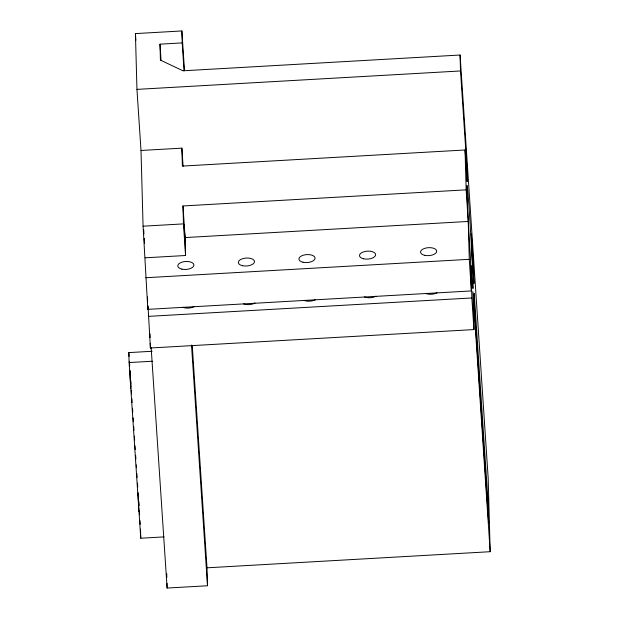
<?xml version="1.0" encoding="UTF-8"?>
<svg xmlns="http://www.w3.org/2000/svg" width="619" height="619" viewBox="0 0 619 619"><rect width="100%" height="100%" fill="white"/><g stroke="black" fill="none" stroke-linecap="round" stroke-linejoin="round"><path stroke-width="0.93" d="M129.905 370.882L130.292 379.958M139.12 510.969L139.113 511.511L138.996 510.799M148.011 305.879L150.394 347.994L473.945 329.579L471.848 297.956L470.958 265.505L471.198 269.072A51.377 0.859 86.7 0 0 472.104 259.624A51.377 0.859 86.7 0 0 467.144 185.669A51.377 0.859 86.7 0 0 470.432 257.628L471.384 290.93L147.825 309.353L143.082 226.19L141.008 150.471L136.954 89.384L135.429 33.596L181.87 30.95L184.493 70.45M151.129 347.329L167.115 588.05L207.504 585.752L207.009 567.816L490.178 551.699L488.167 477.976L460.072 55.021L182.961 70.798L160.422 60.113L159.988 44.166L182.195 42.904L181.87 30.95M136.954 89.384L460.505 70.961L460.072 55.021M141.008 150.471L181.878 148.15L183.092 166.349M460.505 70.961L466.664 163.671L467.159 181.607L465.055 149.984L182.373 166.078L181.878 148.15M145.186 257.806L185.568 255.508L183.464 223.892L182.976 205.957L466.146 189.84L465.055 149.984M143.082 226.19L183.464 223.892M185.568 255.508L185.073 237.572L468.243 221.455L466.146 189.84M145.728 277.73L469.279 259.315L468.243 221.455M148.297 316.379L471.848 297.956M164.058 536.897L140.761 538.221L129.092 362.556L128.822 352.598L152.119 351.275M129.092 362.556L152.39 361.233M129.951 370.92L130.245 374.418M130.903 388.5L130.609 385.003M144.56 243.569L144.204 238.725M138.292 495.765L138.076 493.838L138.331 500.554M184.346 227.73L184.052 224.287L185.058 241.905L184.485 229.75M138.772 507.905L138.896 509.584M490.178 551.699L472.916 291.719L473.945 329.579M469.279 259.315L471.384 290.93M182.195 42.904L184.052 70.845M182.976 205.957L185.073 237.572M192.238 345.394L207.009 567.816M191.511 345.031L207.504 585.752M159.988 44.166L161.072 60.546M135.429 33.596L135.878 40.336M128.822 352.598L129.077 356.436M129.394 361.233L129.711 366.038M130.029 370.835L130.284 374.673M130.671 380.437L130.926 384.275M131.305 390.032L131.561 393.87M131.878 398.675L132.133 402.512M132.52 408.269L132.775 412.115M133.155 417.871L133.41 421.709M133.727 426.506L133.983 430.352M134.369 436.109L134.625 439.947M135.004 445.711L135.259 449.549M135.638 455.305L135.894 459.143M136.281 464.908L136.474 467.786M136.853 473.543L137.108 477.381M137.488 483.145L137.743 486.983M138.13 492.739L138.316 495.626M138.702 501.382L138.958 505.22M139.337 510.985L139.592 514.822M139.979 520.579L140.234 524.417M138.633 505.87L138.408 502.071M130.338 380.724L130.47 382.975M138.687 501.738L138.935 506.28M143.933 234.16L143.724 229.928M130.648 381.018L130.918 386.852M144.482 238.849L144.552 240.187M166.728 573.651L166.828 577.488M166.983 583.253L167.115 588.05M150.007 333.765L150.108 337.556M150.262 343.251L150.394 347.994M147.492 296.988L147.624 301.739M147.748 306.498L147.825 309.353M140.513 529.168L140.761 538.221M436.983 292.787A8.093 3.985 -3.8 0 1 425.555 293.437M375.919 296.261A8.093 3.985 -3.8 0 1 364.498 296.911M315.342 299.712A8.093 3.985 -3.8 0 1 303.921 300.362M255.051 302.993A8.093 3.985 -3.8 0 1 243.654 303.937M194.196 306.606A8.093 3.985 -3.8 0 1 182.775 307.256M473.434 265.559L471.33 233.936L471.825 251.871L473.922 283.487L473.434 265.559M488.128 503.193L474.193 293.452L474.742 313.376L488.67 523.117L488.128 503.193M181.893 269.149A8.093 3.985 -3.8 0 0 193.917 265.009A8.093 3.985 -3.8 0 0 181.707 262.247A8.093 3.985 -3.8 0 0 181.893 269.149M242.47 265.706A8.093 3.985 -3.8 0 0 254.494 261.558A8.093 3.985 -3.8 0 0 242.284 258.804A8.093 3.985 -3.8 0 0 242.47 265.706M303.047 262.255A8.093 3.985 -3.8 0 0 315.063 258.115A8.093 3.985 -3.8 0 0 302.853 255.353A8.093 3.985 -3.8 0 0 303.047 262.255M363.624 258.804A8.093 3.985 -3.8 0 0 375.64 254.664A8.093 3.985 -3.8 0 0 363.43 251.902A8.093 3.985 -3.8 0 0 363.624 258.804M424.68 255.33A8.093 3.985 -3.8 0 0 436.704 251.19A8.093 3.985 -3.8 0 0 424.495 248.428A8.093 3.985 -3.8 0 0 424.68 255.33"/></g></svg>
